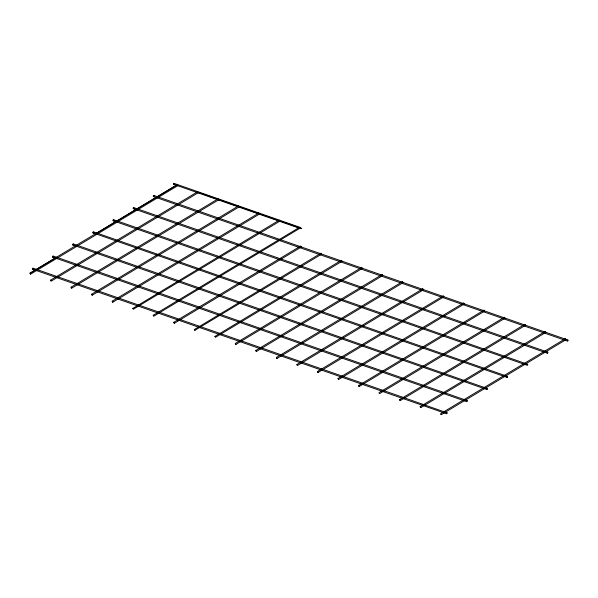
<?xml version="1.0" encoding="UTF-8"?>
<svg xmlns="http://www.w3.org/2000/svg" width="598" height="598" viewBox="0 0 598 598"><rect width="100%" height="100%" fill="white"/><g stroke="black" fill="none" stroke-linecap="round" stroke-linejoin="round"><path stroke-width="0.9" d="M300.159 228.1L153.589 316.297L153.238 315.281L299.501 227.367L300.316 228.675L300.936 228.189L300.772 227.614L173.996 183.354C172.276 183.9 174.721 185.126 173.996 183.354M446.407 413.188L446.878 413.741L447.169 412.867L404.741 397.939M486.705 388.969L487.273 389.433L487.123 388.461M71.797 287.952L71.244 288.057L71.035 287.227L217.971 198.902L218.562 199.284L218.517 199.919L71.655 288.199M318.188 372.262L317.635 372.367L317.426 371.537L443.163 295.958L443.746 296.331L443.776 296.922L318.046 372.509M400.324 400.368L399.763 400.466L399.561 399.643L524.693 324.422L525.276 324.796L525.238 325.439L400.174 400.608M198.207 192.75L197.594 191.786L50.576 280.156L50.531 280.791L51.122 281.172L198.132 192.803L197.594 191.786M361.633 267.485L362.179 268.509L361.633 267.485L235.373 343.387L235.328 344.022L235.918 344.403L362.179 268.509M382.017 274.602L382.563 275.626L382.017 274.602L255.899 350.413L255.862 351.048L256.452 351.43L382.563 275.626M423.399 289.806L422.779 288.841L296.967 364.466L296.922 365.101L297.512 365.483L423.324 289.858L422.779 288.841M504.308 317.306L504.854 318.323L504.308 317.306L379.095 392.565L379.057 393.207L379.648 393.581L504.854 318.323M566.074 339.619L565.454 338.655L440.696 413.644L440.651 414.287L441.242 414.661L566 339.671L565.454 338.655M174.392 323.271L173.771 322.307L174.317 323.324L301.033 247.161L301.078 246.518L300.488 246.137L173.771 322.307M256.52 351.377L255.899 350.413M446.527 412.912L447.027 412.702M527.122 364.466L527.795 364.541L527.361 365.341L321.006 293.334M32.494 269.19C34.221 268.644 31.776 267.418 32.494 269.19L218.39 334.095M52.646 257.08C54.366 256.527 51.921 255.309 52.646 257.08L466.717 401.647L467.285 401.31L467.173 400.593L53.102 256.019M72.792 244.971C74.518 244.418 72.074 243.192 72.792 244.971L136.224 267.112M92.944 232.854C94.656 232.33 92.212 231.105 92.944 232.854L319.362 311.909M113.089 220.744C114.816 220.199 112.372 218.973 113.089 220.744L176.522 242.893M133.242 208.635C134.961 208.082 132.517 206.863 133.242 208.635L547.312 353.201L547.88 352.865L547.768 352.147L133.698 207.573M507.067 376.471L507.65 376.658L507.216 377.45L321.126 312.522M30.042 273.129L30.588 274.146L177.756 185.686L177.793 185.044L177.21 184.67L30.042 273.129L30.588 274.146M177.21 184.67L177.756 185.686M217.971 198.902L218.517 199.919M91.644 294.209L92.189 295.225L238.901 207.035L238.938 206.4L238.355 206.018L91.644 294.209L92.189 295.225M238.355 206.018L238.901 207.035M112.177 301.228L112.723 302.244L259.278 214.151L259.323 213.516L258.74 213.135L112.177 301.228L112.686 301.482M112.723 302.244L112.82 301.743M258.74 213.135L259.278 214.151M132.704 308.254L133.249 309.271L279.662 221.267L279.707 220.632L279.117 220.251L133.01 308.314M279.117 220.251L279.662 221.267M299.501 227.367L300.046 228.384M300.488 246.137L301.033 247.161M194.305 329.334L194.851 330.35L321.418 254.277L321.455 253.634L320.872 253.253L194.612 329.393M194.851 330.35L194.955 329.849M320.872 253.253L321.418 254.277M214.839 336.36L215.385 337.377L341.794 261.393L341.839 260.75L341.256 260.369L215.033 336.36M341.256 260.369L341.794 261.393M235.918 344.403L235.373 343.387M276.523 357.425L276.328 357.94L276.979 358.456L402.94 282.742L402.985 282.099L402.402 281.718L276.433 357.44L276.979 358.456M402.402 281.718L402.94 282.742M443.163 295.958L443.118 296.593L443.776 296.922M338.034 378.512L338.58 379.528L464.085 304.09L464.13 303.448L463.547 303.074L338.034 378.512L338.58 379.528M463.547 303.074L464.085 304.09M358.568 385.538L359.114 386.555L484.47 311.207L484.515 310.564L483.932 310.19L358.568 385.538L359.077 385.792M359.114 386.555L359.211 386.054M483.932 310.19L484.47 311.207M524.693 324.422L525.238 325.439M420.162 406.618L420.708 407.634L545.615 332.555L545.66 331.912L545.077 331.539L420.162 406.618L420.671 406.872M420.708 407.634L420.753 406.999M545.077 331.539L545.615 332.555M441.242 414.661L441.346 414.16M30.236 273.129L55.502 257.947L52.953 257.058M155.473 197.856L95.8 233.721L93.251 232.831M156.242 197.385L177.404 184.67M50.576 280.156L51.166 280.529M71.11 287.182L71.521 287.317M153.238 315.281L153.649 315.423M296.967 364.466L297.475 364.713M317.501 371.493L317.912 371.627M399.628 399.591L400.04 399.733M177.636 203.769L153.85 195.464L153.23 195.95L153.387 196.525L400.069 282.652M153.387 196.525L153.963 196.181L153.85 195.464M567.921 340.038C566.201 340.583 568.646 341.809 567.921 340.038L179.4 204.381M547.768 352.147L547.2 352.491L547.312 353.201M467.173 400.593L466.604 400.937L466.717 401.647M197.452 192.152L301.706 228.548M173.846 184.386L176.395 185.275M177.247 185.574L196.779 192.392M197.624 192.691L217.156 199.508M218.008 199.807L237.541 206.624M238.393 206.923L257.925 213.74M258.77 214.039L278.302 220.856M279.154 221.155L300.622 228.653M401.834 283.265L567.465 341.092M133.548 208.612L136.097 209.502M113.553 219.69L422.786 327.652M424.543 328.272L527.623 364.257M113.403 220.722L115.945 221.611M178.286 243.506L298.985 285.65M300.749 286.263L319.25 292.721M93.482 231.867L507.47 376.366M73.255 243.909L157.827 273.436M159.591 274.056L487.407 388.543M73.106 244.941L75.647 245.83M137.989 267.732L319.474 331.098M321.238 331.711L381.143 352.626M382.907 353.239L421.672 366.776M423.436 367.389L486.862 389.537M32.957 268.136L402.977 397.326M32.808 269.167L35.349 270.057M220.154 334.708L446.564 413.764M507.014 377.428L506.835 377.002"/></g></svg>
